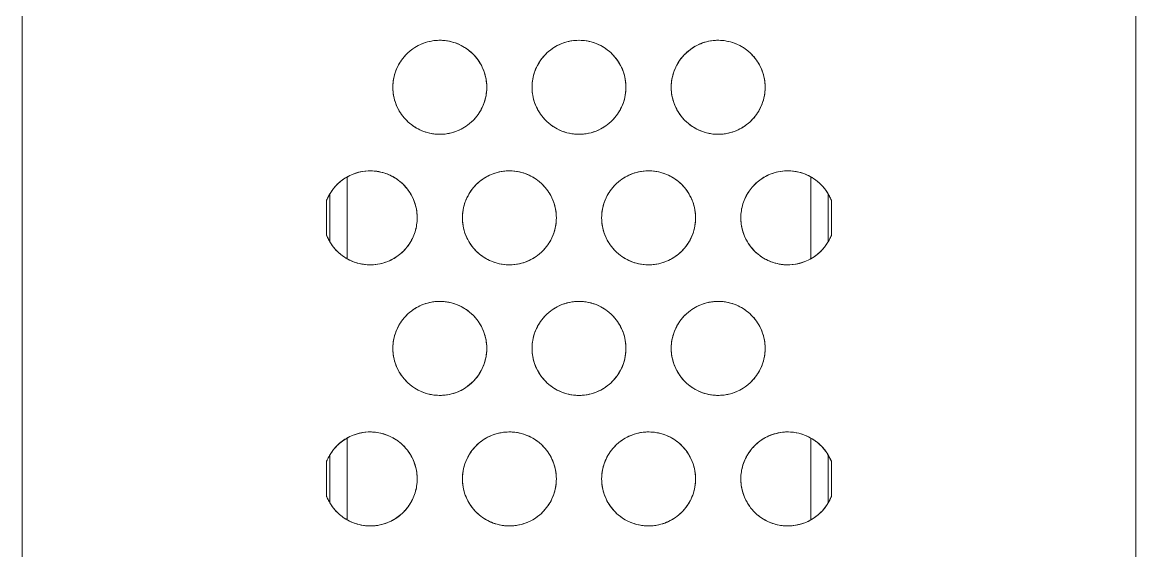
# Model space of a CAD drawing. Header units: millimetres. Extents: x -9622 to 8910, y -3000 to 10688.
# Drawn here: x 3750.49 to 3782.49, y 4642.08 to 4657.26 of the extents above; entities that cross this region are included whole.
import ezdxf

# ---------------------------------------------------------------- set-up
doc = ezdxf.new("R2010")
doc.units = ezdxf.units.MM
doc.layers.add('P-SANR-FIXT', color=6, linetype='Continuous', lineweight=9)

# ---------------------------------------------------------------- blocks, each defined once
blk = doc.blocks.new('Plumbing_Fixtures-Grohe-Allure-Rainshower_Shower_System_Wall_Mounted-12-METRIC - Allure 27 469 000-445960-D-D')
at = {"layer": 'P-SANR-FIXT'}
for p, q in [((3750.492, 4692.892), (3750.492, 4617.892)), ((3782.492, 4617.892), (3782.492, 4692.892)), ((3759.825, 4652.815), (3759.825, 4650.469)), ((3773.159, 4652.816), (3773.159, 4650.468)), ((3759.332, 4650.953), (3759.332, 4652.331)), ((3773.654, 4652.33), (3773.654, 4650.954)), ((3759.238, 4652.15), (3759.238, 4651.134)), ((3773.747, 4651.135), (3773.747, 4652.149)), ((3759.825, 4645.315), (3759.825, 4642.969)), ((3773.159, 4645.316), (3773.159, 4642.968)), ((3759.332, 4643.453), (3759.332, 4644.831)), ((3773.654, 4644.83), (3773.654, 4643.454)), ((3759.238, 4644.65), (3759.238, 4643.634)), ((3773.747, 4643.635), (3773.747, 4644.649))]:
    blk.add_line(p, q, dxfattribs=at)
for points, knots in [([(3763.842, 4655.392), (3763.841, 4655.475), (3763.826, 4655.636), (3763.766, 4655.861), (3763.662, 4656.079), (3763.524, 4656.274), (3763.353, 4656.439), (3763.158, 4656.575), (3762.943, 4656.671), (3762.697, 4656.735), (3762.423, 4656.75), (3762.139, 4656.705), (3761.864, 4656.599), (3761.622, 4656.437), (3761.419, 4656.228), (3761.208, 4655.885), (3761.145, 4655.6), (3761.142, 4655.392)], [0, 0, 0, 0, 0.055556, 0.111111, 0.166667, 0.222222, 0.277778, 0.333333, 0.388889, 0.444444, 0.513889, 0.583333, 0.652778, 0.722222, 0.791667, 0.861111, 1, 1, 1, 1]), ([(3761.142, 4655.392), (3761.143, 4655.475), (3761.159, 4655.637), (3761.219, 4655.862), (3761.322, 4656.078), (3761.458, 4656.271), (3761.625, 4656.435), (3761.816, 4656.568), (3762.027, 4656.666), (3762.269, 4656.732), (3762.542, 4656.751), (3762.828, 4656.71), (3763.108, 4656.606), (3763.354, 4656.443), (3763.563, 4656.233), (3763.776, 4655.886), (3763.84, 4655.6), (3763.842, 4655.392)], [0, 0, 0, 0, 0.055556, 0.111111, 0.166667, 0.222222, 0.277778, 0.333333, 0.388889, 0.444444, 0.513889, 0.583333, 0.652778, 0.722222, 0.791667, 0.861111, 1, 1, 1, 1]), ([(3765.142, 4655.392), (3765.143, 4655.474), (3765.158, 4655.633), (3765.217, 4655.855), (3765.318, 4656.071), (3765.453, 4656.265), (3765.621, 4656.431), (3765.813, 4656.567), (3766.028, 4656.666), (3766.275, 4656.734), (3766.553, 4656.751), (3766.842, 4656.707), (3767.122, 4656.598), (3767.366, 4656.433), (3767.571, 4656.222), (3767.778, 4655.879), (3767.84, 4655.596), (3767.842, 4655.392)], [0, 0, 0, 0, 0.055556, 0.111111, 0.166667, 0.222222, 0.277778, 0.333333, 0.388889, 0.444444, 0.513889, 0.583333, 0.652778, 0.722222, 0.791667, 0.861111, 1, 1, 1, 1]), ([(3767.842, 4655.392), (3767.841, 4655.474), (3767.827, 4655.633), (3767.768, 4655.855), (3767.666, 4656.07), (3767.532, 4656.264), (3767.364, 4656.431), (3767.171, 4656.567), (3766.956, 4656.666), (3766.709, 4656.734), (3766.432, 4656.751), (3766.142, 4656.707), (3765.862, 4656.598), (3765.618, 4656.434), (3765.414, 4656.222), (3765.206, 4655.878), (3765.144, 4655.596), (3765.142, 4655.392)], [0, 0, 0, 0, 0.055556, 0.111111, 0.166667, 0.222222, 0.277778, 0.333333, 0.388889, 0.444444, 0.513889, 0.583333, 0.652778, 0.722222, 0.791667, 0.861111, 1, 1, 1, 1]), ([(3769.142, 4655.392), (3769.143, 4655.475), (3769.158, 4655.637), (3769.219, 4655.862), (3769.324, 4656.08), (3769.462, 4656.275), (3769.633, 4656.441), (3769.828, 4656.576), (3770.043, 4656.671), (3770.289, 4656.736), (3770.562, 4656.75), (3770.846, 4656.705), (3771.12, 4656.599), (3771.362, 4656.437), (3771.565, 4656.229), (3771.776, 4655.886), (3771.839, 4655.6), (3771.842, 4655.392)], [0, 0, 0, 0, 0.055556, 0.111111, 0.166667, 0.222222, 0.277778, 0.333333, 0.388889, 0.444444, 0.513889, 0.583333, 0.652778, 0.722222, 0.791667, 0.861111, 1, 1, 1, 1]), ([(3771.842, 4655.392), (3771.841, 4655.475), (3771.826, 4655.636), (3771.766, 4655.861), (3771.663, 4656.077), (3771.527, 4656.27), (3771.36, 4656.434), (3771.169, 4656.568), (3770.957, 4656.666), (3770.715, 4656.732), (3770.442, 4656.751), (3770.155, 4656.71), (3769.875, 4656.605), (3769.629, 4656.442), (3769.421, 4656.232), (3769.208, 4655.885), (3769.144, 4655.599), (3769.142, 4655.392)], [0, 0, 0, 0, 0.055556, 0.111111, 0.166667, 0.222222, 0.277778, 0.333333, 0.388889, 0.444444, 0.513889, 0.583333, 0.652778, 0.722222, 0.791667, 0.861111, 1, 1, 1, 1]), ([(3763.842, 4655.392), (3763.841, 4655.309), (3763.826, 4655.147), (3763.765, 4654.922), (3763.661, 4654.704), (3763.523, 4654.509), (3763.352, 4654.343), (3763.157, 4654.208), (3762.941, 4654.113), (3762.696, 4654.048), (3762.422, 4654.034), (3762.138, 4654.079), (3761.864, 4654.185), (3761.623, 4654.346), (3761.42, 4654.555), (3761.208, 4654.898), (3761.145, 4655.184), (3761.142, 4655.392)], [0, 0, 0, 0, 0.055556, 0.111111, 0.166667, 0.222222, 0.277778, 0.333333, 0.388889, 0.444444, 0.513889, 0.583333, 0.652778, 0.722222, 0.791667, 0.861111, 1, 1, 1, 1]), ([(3761.142, 4655.392), (3761.143, 4655.309), (3761.159, 4655.148), (3761.218, 4654.923), (3761.322, 4654.707), (3761.458, 4654.514), (3761.625, 4654.35), (3761.816, 4654.216), (3762.027, 4654.118), (3762.27, 4654.052), (3762.543, 4654.033), (3762.829, 4654.074), (3763.109, 4654.179), (3763.356, 4654.342), (3763.564, 4654.553), (3763.776, 4654.899), (3763.84, 4655.185), (3763.842, 4655.392)], [0, 0, 0, 0, 0.055556, 0.111111, 0.166667, 0.222222, 0.277778, 0.333333, 0.388889, 0.444444, 0.513889, 0.583333, 0.652778, 0.722222, 0.791667, 0.861111, 1, 1, 1, 1]), ([(3767.842, 4655.392), (3767.841, 4655.31), (3767.827, 4655.151), (3767.768, 4654.929), (3767.666, 4654.714), (3767.532, 4654.52), (3767.364, 4654.353), (3767.171, 4654.217), (3766.956, 4654.118), (3766.709, 4654.05), (3766.432, 4654.033), (3766.142, 4654.077), (3765.862, 4654.186), (3765.618, 4654.35), (3765.414, 4654.562), (3765.206, 4654.905), (3765.144, 4655.188), (3765.142, 4655.392)], [0, 0, 0, 0, 0.055556, 0.111111, 0.166667, 0.222222, 0.277778, 0.333333, 0.388889, 0.444444, 0.513889, 0.583333, 0.652778, 0.722222, 0.791667, 0.861111, 1, 1, 1, 1]), ([(3765.142, 4655.392), (3765.143, 4655.31), (3765.158, 4655.151), (3765.217, 4654.929), (3765.318, 4654.713), (3765.453, 4654.519), (3765.621, 4654.353), (3765.813, 4654.217), (3766.028, 4654.118), (3766.275, 4654.05), (3766.553, 4654.033), (3766.842, 4654.077), (3767.122, 4654.186), (3767.366, 4654.351), (3767.571, 4654.562), (3767.778, 4654.905), (3767.84, 4655.188), (3767.842, 4655.392)], [0, 0, 0, 0, 0.055556, 0.111111, 0.166667, 0.222222, 0.277778, 0.333333, 0.388889, 0.444444, 0.513889, 0.583333, 0.652778, 0.722222, 0.791667, 0.861111, 1, 1, 1, 1]), ([(3771.842, 4655.392), (3771.841, 4655.309), (3771.825, 4655.147), (3771.766, 4654.922), (3771.662, 4654.707), (3771.527, 4654.513), (3771.36, 4654.35), (3771.168, 4654.216), (3770.958, 4654.118), (3770.716, 4654.052), (3770.443, 4654.033), (3770.157, 4654.074), (3769.877, 4654.178), (3769.63, 4654.34), (3769.422, 4654.551), (3769.209, 4654.898), (3769.144, 4655.184), (3769.142, 4655.392)], [0, 0, 0, 0, 0.055556, 0.111111, 0.166667, 0.222222, 0.277778, 0.333333, 0.388889, 0.444444, 0.513889, 0.583333, 0.652778, 0.722222, 0.791667, 0.861111, 1, 1, 1, 1]), ([(3769.142, 4655.392), (3769.143, 4655.309), (3769.158, 4655.148), (3769.219, 4654.923), (3769.323, 4654.705), (3769.46, 4654.51), (3769.631, 4654.344), (3769.826, 4654.209), (3770.041, 4654.113), (3770.287, 4654.048), (3770.561, 4654.034), (3770.846, 4654.079), (3771.121, 4654.185), (3771.362, 4654.347), (3771.566, 4654.556), (3771.776, 4654.899), (3771.839, 4655.184), (3771.842, 4655.392)], [0, 0, 0, 0, 0.055556, 0.111111, 0.166667, 0.222222, 0.277778, 0.333333, 0.388889, 0.444444, 0.513889, 0.583333, 0.652778, 0.722222, 0.791667, 0.861111, 1, 1, 1, 1]), ([(3759.825, 4652.815), (3759.764, 4652.779), (3759.65, 4652.703), (3759.517, 4652.58), (3759.414, 4652.46), (3759.333, 4652.336), (3759.271, 4652.219), (3759.232, 4652.131), (3759.244, 4652.165), (3759.297, 4652.257), (3759.332, 4652.331)], [0, 0, 0, 0, 0.125, 0.25, 0.354167, 0.458333, 0.583333, 0.6875, 0.833333, 1, 1, 1, 1]), ([(3759.332, 4652.331), (3759.402, 4652.447), (3759.564, 4652.648), (3759.989, 4652.94), (3760.532, 4653.04), (3761.016, 4652.904), (3761.299, 4652.734), (3761.484, 4652.568), (3761.638, 4652.371), (3761.794, 4652.065), (3761.841, 4651.818), (3761.842, 4651.642)], [0, 0, 0, 0, 0.111111, 0.222222, 0.444444, 0.583333, 0.652778, 0.722222, 0.791667, 0.861111, 1, 1, 1, 1]), ([(3761.842, 4651.642), (3761.841, 4651.863), (3761.762, 4652.182), (3761.518, 4652.539), (3761.261, 4652.77), (3760.934, 4652.937), (3760.426, 4653.032), (3760.049, 4652.942), (3759.825, 4652.815)], [0, 0, 0, 0, 0.222222, 0.333333, 0.444444, 0.583333, 0.722222, 1, 1, 1, 1]), ([(3765.842, 4651.642), (3765.841, 4651.724), (3765.827, 4651.883), (3765.767, 4652.107), (3765.665, 4652.322), (3765.53, 4652.517), (3765.361, 4652.683), (3765.167, 4652.82), (3764.951, 4652.918), (3764.704, 4652.985), (3764.427, 4653), (3764.14, 4652.956), (3763.861, 4652.848), (3763.618, 4652.684), (3763.415, 4652.473), (3763.207, 4652.13), (3763.145, 4651.847), (3763.142, 4651.642)], [0, 0, 0, 0, 0.055556, 0.111111, 0.166667, 0.222222, 0.277778, 0.333333, 0.388889, 0.444444, 0.513889, 0.583333, 0.652778, 0.722222, 0.791667, 0.861111, 1, 1, 1, 1]), ([(3763.142, 4651.642), (3763.143, 4651.724), (3763.158, 4651.884), (3763.217, 4652.107), (3763.319, 4652.322), (3763.454, 4652.516), (3763.621, 4652.681), (3763.813, 4652.817), (3764.026, 4652.915), (3764.272, 4652.983), (3764.548, 4653.001), (3764.837, 4652.958), (3765.117, 4652.851), (3765.363, 4652.686), (3765.569, 4652.475), (3765.777, 4652.13), (3765.84, 4651.847), (3765.842, 4651.642)], [0, 0, 0, 0, 0.055556, 0.111111, 0.166667, 0.222222, 0.277778, 0.333333, 0.388889, 0.444444, 0.513889, 0.583333, 0.652778, 0.722222, 0.791667, 0.861111, 1, 1, 1, 1]), ([(3767.142, 4651.642), (3767.143, 4651.724), (3767.158, 4651.884), (3767.217, 4652.107), (3767.32, 4652.323), (3767.455, 4652.518), (3767.624, 4652.684), (3767.818, 4652.82), (3768.034, 4652.918), (3768.281, 4652.985), (3768.558, 4653), (3768.845, 4652.956), (3769.123, 4652.848), (3769.366, 4652.684), (3769.57, 4652.473), (3769.777, 4652.13), (3769.84, 4651.847), (3769.842, 4651.642)], [0, 0, 0, 0, 0.055556, 0.111111, 0.166667, 0.222222, 0.277778, 0.333333, 0.388889, 0.444444, 0.513889, 0.583333, 0.652778, 0.722222, 0.791667, 0.861111, 1, 1, 1, 1]), ([(3769.842, 4651.642), (3769.841, 4651.724), (3769.826, 4651.883), (3769.767, 4652.106), (3769.666, 4652.322), (3769.531, 4652.515), (3769.364, 4652.681), (3769.172, 4652.817), (3768.958, 4652.915), (3768.713, 4652.983), (3768.436, 4653.001), (3768.147, 4652.958), (3767.866, 4652.851), (3767.621, 4652.686), (3767.416, 4652.475), (3767.207, 4652.13), (3767.144, 4651.847), (3767.142, 4651.642)], [0, 0, 0, 0, 0.055556, 0.111111, 0.166667, 0.222222, 0.277778, 0.333333, 0.388889, 0.444444, 0.513889, 0.583333, 0.652778, 0.722222, 0.791667, 0.861111, 1, 1, 1, 1]), ([(3771.142, 4651.642), (3771.143, 4651.783), (3771.173, 4651.982), (3771.275, 4652.235), (3771.376, 4652.411), (3771.503, 4652.567), (3771.697, 4652.748), (3772.012, 4652.929), (3772.455, 4653.019), (3772.929, 4652.949), (3773.354, 4652.718), (3773.566, 4652.474), (3773.654, 4652.33)], [0, 0, 0, 0, 0.111111, 0.166667, 0.222222, 0.277778, 0.333333, 0.444444, 0.583333, 0.722222, 0.861111, 1, 1, 1, 1]), ([(3773.159, 4652.816), (3772.979, 4652.917), (3772.686, 4653.005), (3772.277, 4652.987), (3771.954, 4652.896), (3771.636, 4652.71), (3771.362, 4652.416), (3771.183, 4652.046), (3771.143, 4651.78), (3771.142, 4651.642)], [0, 0, 0, 0, 0.222222, 0.333333, 0.444444, 0.583333, 0.722222, 0.861111, 1, 1, 1, 1]), ([(3773.654, 4652.33), (3773.679, 4652.275), (3773.723, 4652.19), (3773.754, 4652.141), (3773.738, 4652.155), (3773.693, 4652.268), (3773.623, 4652.381), (3773.533, 4652.506), (3773.395, 4652.656), (3773.26, 4652.755), (3773.159, 4652.816)], [0, 0, 0, 0, 0.125, 0.25, 0.354167, 0.458333, 0.583333, 0.6875, 0.791667, 1, 1, 1, 1]), ([(3761.842, 4651.642), (3761.841, 4651.501), (3761.811, 4651.302), (3761.71, 4651.049), (3761.608, 4650.873), (3761.482, 4650.718), (3761.287, 4650.537), (3760.973, 4650.355), (3760.53, 4650.265), (3760.057, 4650.335), (3759.631, 4650.565), (3759.42, 4650.808), (3759.332, 4650.953)], [0, 0, 0, 0, 0.111111, 0.166667, 0.222222, 0.277778, 0.333333, 0.444444, 0.583333, 0.722222, 0.861111, 1, 1, 1, 1]), ([(3759.825, 4650.469), (3760.004, 4650.367), (3760.298, 4650.279), (3760.707, 4650.297), (3761.03, 4650.387), (3761.348, 4650.573), (3761.623, 4650.868), (3761.801, 4651.237), (3761.842, 4651.504), (3761.842, 4651.642)], [0, 0, 0, 0, 0.222222, 0.333333, 0.444444, 0.583333, 0.722222, 0.861111, 1, 1, 1, 1]), ([(3765.842, 4651.642), (3765.841, 4651.56), (3765.827, 4651.4), (3765.767, 4651.177), (3765.665, 4650.961), (3765.53, 4650.767), (3765.36, 4650.6), (3765.166, 4650.464), (3764.951, 4650.366), (3764.704, 4650.299), (3764.427, 4650.284), (3764.139, 4650.328), (3763.861, 4650.436), (3763.618, 4650.6), (3763.415, 4650.81), (3763.207, 4651.154), (3763.145, 4651.437), (3763.142, 4651.642)], [0, 0, 0, 0, 0.055556, 0.111111, 0.166667, 0.222222, 0.277778, 0.333333, 0.388889, 0.444444, 0.513889, 0.583333, 0.652778, 0.722222, 0.791667, 0.861111, 1, 1, 1, 1]), ([(3763.142, 4651.642), (3763.143, 4651.56), (3763.158, 4651.401), (3763.217, 4651.178), (3763.319, 4650.962), (3763.454, 4650.768), (3763.621, 4650.603), (3763.813, 4650.467), (3764.026, 4650.369), (3764.272, 4650.301), (3764.549, 4650.283), (3764.837, 4650.326), (3765.118, 4650.433), (3765.363, 4650.598), (3765.569, 4650.809), (3765.777, 4651.154), (3765.84, 4651.437), (3765.842, 4651.642)], [0, 0, 0, 0, 0.055556, 0.111111, 0.166667, 0.222222, 0.277778, 0.333333, 0.388889, 0.444444, 0.513889, 0.583333, 0.652778, 0.722222, 0.791667, 0.861111, 1, 1, 1, 1]), ([(3769.842, 4651.642), (3769.841, 4651.56), (3769.826, 4651.4), (3769.767, 4651.177), (3769.666, 4650.962), (3769.531, 4650.769), (3769.364, 4650.603), (3769.172, 4650.467), (3768.958, 4650.369), (3768.713, 4650.301), (3768.437, 4650.283), (3768.148, 4650.326), (3767.867, 4650.433), (3767.622, 4650.597), (3767.416, 4650.809), (3767.207, 4651.154), (3767.144, 4651.437), (3767.142, 4651.642)], [0, 0, 0, 0, 0.055556, 0.111111, 0.166667, 0.222222, 0.277778, 0.333333, 0.388889, 0.444444, 0.513889, 0.583333, 0.652778, 0.722222, 0.791667, 0.861111, 1, 1, 1, 1]), ([(3767.142, 4651.642), (3767.143, 4651.56), (3767.158, 4651.401), (3767.217, 4651.177), (3767.319, 4650.961), (3767.455, 4650.767), (3767.624, 4650.6), (3767.818, 4650.464), (3768.033, 4650.366), (3768.28, 4650.299), (3768.557, 4650.284), (3768.845, 4650.328), (3769.123, 4650.436), (3769.366, 4650.6), (3769.57, 4650.811), (3769.778, 4651.154), (3769.84, 4651.437), (3769.842, 4651.642)], [0, 0, 0, 0, 0.055556, 0.111111, 0.166667, 0.222222, 0.277778, 0.333333, 0.388889, 0.444444, 0.513889, 0.583333, 0.652778, 0.722222, 0.791667, 0.861111, 1, 1, 1, 1]), ([(3773.654, 4650.954), (3773.583, 4650.838), (3773.421, 4650.637), (3772.996, 4650.345), (3772.453, 4650.244), (3771.969, 4650.379), (3771.686, 4650.55), (3771.501, 4650.715), (3771.347, 4650.913), (3771.191, 4651.219), (3771.144, 4651.466), (3771.142, 4651.642)], [0, 0, 0, 0, 0.111111, 0.222222, 0.444444, 0.583333, 0.652778, 0.722222, 0.791667, 0.861111, 1, 1, 1, 1]), ([(3771.142, 4651.642), (3771.143, 4651.421), (3771.222, 4651.102), (3771.466, 4650.745), (3771.723, 4650.514), (3772.049, 4650.347), (3772.558, 4650.252), (3772.934, 4650.342), (3773.159, 4650.468)], [0, 0, 0, 0, 0.222222, 0.333333, 0.444444, 0.583333, 0.722222, 1, 1, 1, 1]), ([(3759.332, 4650.953), (3759.306, 4651.008), (3759.262, 4651.093), (3759.231, 4651.143), (3759.246, 4651.129), (3759.291, 4651.016), (3759.361, 4650.903), (3759.451, 4650.779), (3759.588, 4650.628), (3759.723, 4650.529), (3759.825, 4650.469)], [0, 0, 0, 0, 0.125, 0.25, 0.354167, 0.458333, 0.583333, 0.6875, 0.791667, 1, 1, 1, 1]), ([(3773.159, 4650.468), (3773.22, 4650.504), (3773.334, 4650.581), (3773.467, 4650.703), (3773.57, 4650.823), (3773.651, 4650.947), (3773.713, 4651.065), (3773.753, 4651.153), (3773.741, 4651.12), (3773.688, 4651.028), (3773.654, 4650.954)], [0, 0, 0, 0, 0.125, 0.25, 0.354167, 0.458333, 0.583333, 0.6875, 0.833333, 1, 1, 1, 1]), ([(3763.842, 4647.892), (3763.841, 4647.975), (3763.826, 4648.136), (3763.766, 4648.361), (3763.662, 4648.579), (3763.524, 4648.774), (3763.353, 4648.939), (3763.158, 4649.075), (3762.943, 4649.171), (3762.697, 4649.235), (3762.423, 4649.25), (3762.139, 4649.205), (3761.864, 4649.099), (3761.622, 4648.937), (3761.419, 4648.728), (3761.208, 4648.385), (3761.145, 4648.1), (3761.142, 4647.892)], [0, 0, 0, 0, 0.055556, 0.111111, 0.166667, 0.222222, 0.277778, 0.333333, 0.388889, 0.444444, 0.513889, 0.583333, 0.652778, 0.722222, 0.791667, 0.861111, 1, 1, 1, 1]), ([(3761.142, 4647.892), (3761.143, 4647.975), (3761.159, 4648.137), (3761.219, 4648.362), (3761.322, 4648.578), (3761.458, 4648.771), (3761.625, 4648.935), (3761.816, 4649.068), (3762.027, 4649.166), (3762.269, 4649.232), (3762.542, 4649.251), (3762.828, 4649.21), (3763.108, 4649.106), (3763.354, 4648.943), (3763.563, 4648.733), (3763.776, 4648.386), (3763.84, 4648.1), (3763.842, 4647.892)], [0, 0, 0, 0, 0.055556, 0.111111, 0.166667, 0.222222, 0.277778, 0.333333, 0.388889, 0.444444, 0.513889, 0.583333, 0.652778, 0.722222, 0.791667, 0.861111, 1, 1, 1, 1]), ([(3765.142, 4647.892), (3765.143, 4647.974), (3765.158, 4648.133), (3765.217, 4648.355), (3765.318, 4648.571), (3765.453, 4648.765), (3765.621, 4648.931), (3765.813, 4649.067), (3766.028, 4649.166), (3766.275, 4649.234), (3766.553, 4649.251), (3766.842, 4649.207), (3767.122, 4649.098), (3767.366, 4648.933), (3767.571, 4648.722), (3767.778, 4648.379), (3767.84, 4648.096), (3767.842, 4647.892)], [0, 0, 0, 0, 0.055556, 0.111111, 0.166667, 0.222222, 0.277778, 0.333333, 0.388889, 0.444444, 0.513889, 0.583333, 0.652778, 0.722222, 0.791667, 0.861111, 1, 1, 1, 1]), ([(3767.842, 4647.892), (3767.841, 4647.974), (3767.827, 4648.133), (3767.768, 4648.355), (3767.666, 4648.57), (3767.532, 4648.764), (3767.364, 4648.931), (3767.171, 4649.067), (3766.956, 4649.166), (3766.709, 4649.234), (3766.432, 4649.251), (3766.142, 4649.207), (3765.862, 4649.098), (3765.618, 4648.934), (3765.414, 4648.722), (3765.206, 4648.378), (3765.144, 4648.096), (3765.142, 4647.892)], [0, 0, 0, 0, 0.055556, 0.111111, 0.166667, 0.222222, 0.277778, 0.333333, 0.388889, 0.444444, 0.513889, 0.583333, 0.652778, 0.722222, 0.791667, 0.861111, 1, 1, 1, 1]), ([(3769.142, 4647.892), (3769.143, 4647.975), (3769.158, 4648.137), (3769.219, 4648.362), (3769.324, 4648.58), (3769.462, 4648.775), (3769.633, 4648.941), (3769.828, 4649.076), (3770.043, 4649.171), (3770.289, 4649.236), (3770.562, 4649.25), (3770.846, 4649.205), (3771.12, 4649.099), (3771.362, 4648.937), (3771.565, 4648.729), (3771.776, 4648.386), (3771.839, 4648.1), (3771.842, 4647.892)], [0, 0, 0, 0, 0.055556, 0.111111, 0.166667, 0.222222, 0.277778, 0.333333, 0.388889, 0.444444, 0.513889, 0.583333, 0.652778, 0.722222, 0.791667, 0.861111, 1, 1, 1, 1]), ([(3771.842, 4647.892), (3771.841, 4647.975), (3771.826, 4648.136), (3771.766, 4648.361), (3771.663, 4648.577), (3771.527, 4648.77), (3771.36, 4648.934), (3771.169, 4649.068), (3770.957, 4649.166), (3770.715, 4649.232), (3770.442, 4649.251), (3770.155, 4649.21), (3769.875, 4649.105), (3769.629, 4648.942), (3769.421, 4648.732), (3769.208, 4648.385), (3769.144, 4648.099), (3769.142, 4647.892)], [0, 0, 0, 0, 0.055556, 0.111111, 0.166667, 0.222222, 0.277778, 0.333333, 0.388889, 0.444444, 0.513889, 0.583333, 0.652778, 0.722222, 0.791667, 0.861111, 1, 1, 1, 1]), ([(3763.842, 4647.892), (3763.841, 4647.809), (3763.826, 4647.647), (3763.765, 4647.422), (3763.661, 4647.204), (3763.523, 4647.009), (3763.352, 4646.843), (3763.157, 4646.708), (3762.941, 4646.613), (3762.696, 4646.548), (3762.422, 4646.534), (3762.138, 4646.579), (3761.864, 4646.685), (3761.623, 4646.846), (3761.42, 4647.055), (3761.208, 4647.398), (3761.145, 4647.684), (3761.142, 4647.892)], [0, 0, 0, 0, 0.055556, 0.111111, 0.166667, 0.222222, 0.277778, 0.333333, 0.388889, 0.444444, 0.513889, 0.583333, 0.652778, 0.722222, 0.791667, 0.861111, 1, 1, 1, 1]), ([(3761.142, 4647.892), (3761.143, 4647.809), (3761.159, 4647.648), (3761.218, 4647.423), (3761.322, 4647.207), (3761.458, 4647.014), (3761.625, 4646.85), (3761.816, 4646.716), (3762.027, 4646.618), (3762.27, 4646.552), (3762.543, 4646.533), (3762.829, 4646.574), (3763.109, 4646.679), (3763.356, 4646.842), (3763.564, 4647.053), (3763.776, 4647.399), (3763.84, 4647.685), (3763.842, 4647.892)], [0, 0, 0, 0, 0.055556, 0.111111, 0.166667, 0.222222, 0.277778, 0.333333, 0.388889, 0.444444, 0.513889, 0.583333, 0.652778, 0.722222, 0.791667, 0.861111, 1, 1, 1, 1]), ([(3767.842, 4647.892), (3767.841, 4647.81), (3767.827, 4647.651), (3767.768, 4647.429), (3767.666, 4647.214), (3767.532, 4647.02), (3767.364, 4646.853), (3767.171, 4646.717), (3766.956, 4646.618), (3766.709, 4646.55), (3766.432, 4646.533), (3766.142, 4646.577), (3765.862, 4646.686), (3765.618, 4646.85), (3765.414, 4647.062), (3765.206, 4647.405), (3765.144, 4647.688), (3765.142, 4647.892)], [0, 0, 0, 0, 0.055556, 0.111111, 0.166667, 0.222222, 0.277778, 0.333333, 0.388889, 0.444444, 0.513889, 0.583333, 0.652778, 0.722222, 0.791667, 0.861111, 1, 1, 1, 1]), ([(3765.142, 4647.892), (3765.143, 4647.81), (3765.158, 4647.651), (3765.217, 4647.429), (3765.318, 4647.213), (3765.453, 4647.019), (3765.621, 4646.853), (3765.813, 4646.717), (3766.028, 4646.618), (3766.275, 4646.55), (3766.553, 4646.533), (3766.842, 4646.577), (3767.122, 4646.686), (3767.366, 4646.851), (3767.571, 4647.062), (3767.778, 4647.405), (3767.84, 4647.688), (3767.842, 4647.892)], [0, 0, 0, 0, 0.055556, 0.111111, 0.166667, 0.222222, 0.277778, 0.333333, 0.388889, 0.444444, 0.513889, 0.583333, 0.652778, 0.722222, 0.791667, 0.861111, 1, 1, 1, 1]), ([(3771.842, 4647.892), (3771.841, 4647.809), (3771.825, 4647.647), (3771.766, 4647.422), (3771.662, 4647.207), (3771.527, 4647.013), (3771.36, 4646.85), (3771.168, 4646.716), (3770.958, 4646.618), (3770.716, 4646.552), (3770.443, 4646.533), (3770.157, 4646.574), (3769.877, 4646.678), (3769.63, 4646.84), (3769.422, 4647.051), (3769.209, 4647.398), (3769.144, 4647.684), (3769.142, 4647.892)], [0, 0, 0, 0, 0.055556, 0.111111, 0.166667, 0.222222, 0.277778, 0.333333, 0.388889, 0.444444, 0.513889, 0.583333, 0.652778, 0.722222, 0.791667, 0.861111, 1, 1, 1, 1]), ([(3769.142, 4647.892), (3769.143, 4647.809), (3769.158, 4647.648), (3769.219, 4647.423), (3769.323, 4647.205), (3769.46, 4647.01), (3769.631, 4646.844), (3769.826, 4646.709), (3770.041, 4646.613), (3770.287, 4646.548), (3770.561, 4646.534), (3770.846, 4646.579), (3771.121, 4646.685), (3771.362, 4646.847), (3771.566, 4647.056), (3771.776, 4647.399), (3771.839, 4647.684), (3771.842, 4647.892)], [0, 0, 0, 0, 0.055556, 0.111111, 0.166667, 0.222222, 0.277778, 0.333333, 0.388889, 0.444444, 0.513889, 0.583333, 0.652778, 0.722222, 0.791667, 0.861111, 1, 1, 1, 1]), ([(3759.332, 4644.831), (3759.402, 4644.947), (3759.564, 4645.148), (3759.989, 4645.44), (3760.532, 4645.54), (3761.016, 4645.404), (3761.299, 4645.234), (3761.484, 4645.068), (3761.638, 4644.871), (3761.794, 4644.565), (3761.841, 4644.318), (3761.842, 4644.142)], [0, 0, 0, 0, 0.111111, 0.222222, 0.444444, 0.583333, 0.652778, 0.722222, 0.791667, 0.861111, 1, 1, 1, 1]), ([(3761.842, 4644.142), (3761.841, 4644.363), (3761.762, 4644.682), (3761.518, 4645.039), (3761.261, 4645.27), (3760.934, 4645.437), (3760.426, 4645.532), (3760.049, 4645.442), (3759.825, 4645.315)], [0, 0, 0, 0, 0.222222, 0.333333, 0.444444, 0.583333, 0.722222, 1, 1, 1, 1]), ([(3765.842, 4644.142), (3765.841, 4644.224), (3765.827, 4644.383), (3765.767, 4644.607), (3765.665, 4644.822), (3765.53, 4645.017), (3765.361, 4645.183), (3765.167, 4645.32), (3764.951, 4645.418), (3764.704, 4645.485), (3764.427, 4645.5), (3764.14, 4645.456), (3763.861, 4645.348), (3763.618, 4645.184), (3763.415, 4644.973), (3763.207, 4644.63), (3763.145, 4644.347), (3763.142, 4644.142)], [0, 0, 0, 0, 0.055556, 0.111111, 0.166667, 0.222222, 0.277778, 0.333333, 0.388889, 0.444444, 0.513889, 0.583333, 0.652778, 0.722222, 0.791667, 0.861111, 1, 1, 1, 1]), ([(3763.142, 4644.142), (3763.143, 4644.224), (3763.158, 4644.384), (3763.217, 4644.607), (3763.319, 4644.822), (3763.454, 4645.016), (3763.621, 4645.181), (3763.813, 4645.317), (3764.026, 4645.415), (3764.272, 4645.483), (3764.548, 4645.501), (3764.837, 4645.458), (3765.117, 4645.351), (3765.363, 4645.186), (3765.569, 4644.975), (3765.777, 4644.63), (3765.84, 4644.347), (3765.842, 4644.142)], [0, 0, 0, 0, 0.055556, 0.111111, 0.166667, 0.222222, 0.277778, 0.333333, 0.388889, 0.444444, 0.513889, 0.583333, 0.652778, 0.722222, 0.791667, 0.861111, 1, 1, 1, 1]), ([(3767.142, 4644.142), (3767.143, 4644.224), (3767.158, 4644.384), (3767.217, 4644.607), (3767.32, 4644.823), (3767.455, 4645.018), (3767.624, 4645.184), (3767.818, 4645.32), (3768.034, 4645.418), (3768.281, 4645.485), (3768.558, 4645.5), (3768.845, 4645.456), (3769.123, 4645.348), (3769.366, 4645.184), (3769.57, 4644.973), (3769.777, 4644.63), (3769.84, 4644.347), (3769.842, 4644.142)], [0, 0, 0, 0, 0.055556, 0.111111, 0.166667, 0.222222, 0.277778, 0.333333, 0.388889, 0.444444, 0.513889, 0.583333, 0.652778, 0.722222, 0.791667, 0.861111, 1, 1, 1, 1]), ([(3769.842, 4644.142), (3769.841, 4644.224), (3769.826, 4644.383), (3769.767, 4644.606), (3769.666, 4644.822), (3769.531, 4645.015), (3769.364, 4645.181), (3769.172, 4645.317), (3768.958, 4645.415), (3768.713, 4645.483), (3768.436, 4645.501), (3768.147, 4645.458), (3767.866, 4645.351), (3767.621, 4645.186), (3767.416, 4644.975), (3767.207, 4644.63), (3767.144, 4644.347), (3767.142, 4644.142)], [0, 0, 0, 0, 0.055556, 0.111111, 0.166667, 0.222222, 0.277778, 0.333333, 0.388889, 0.444444, 0.513889, 0.583333, 0.652778, 0.722222, 0.791667, 0.861111, 1, 1, 1, 1]), ([(3771.142, 4644.142), (3771.143, 4644.283), (3771.173, 4644.482), (3771.275, 4644.735), (3771.376, 4644.911), (3771.503, 4645.067), (3771.697, 4645.248), (3772.012, 4645.429), (3772.455, 4645.519), (3772.929, 4645.449), (3773.354, 4645.218), (3773.566, 4644.974), (3773.654, 4644.83)], [0, 0, 0, 0, 0.111111, 0.166667, 0.222222, 0.277778, 0.333333, 0.444444, 0.583333, 0.722222, 0.861111, 1, 1, 1, 1]), ([(3773.159, 4645.316), (3772.979, 4645.417), (3772.686, 4645.505), (3772.277, 4645.487), (3771.954, 4645.396), (3771.636, 4645.21), (3771.362, 4644.916), (3771.183, 4644.546), (3771.143, 4644.28), (3771.142, 4644.142)], [0, 0, 0, 0, 0.222222, 0.333333, 0.444444, 0.583333, 0.722222, 0.861111, 1, 1, 1, 1]), ([(3759.825, 4645.315), (3759.764, 4645.279), (3759.65, 4645.203), (3759.517, 4645.08), (3759.414, 4644.96), (3759.333, 4644.836), (3759.271, 4644.719), (3759.232, 4644.631), (3759.244, 4644.665), (3759.297, 4644.757), (3759.332, 4644.831)], [0, 0, 0, 0, 0.125, 0.25, 0.354167, 0.458333, 0.583333, 0.6875, 0.833333, 1, 1, 1, 1]), ([(3773.654, 4644.83), (3773.679, 4644.775), (3773.723, 4644.69), (3773.754, 4644.641), (3773.738, 4644.655), (3773.693, 4644.768), (3773.623, 4644.881), (3773.533, 4645.006), (3773.395, 4645.156), (3773.26, 4645.255), (3773.159, 4645.316)], [0, 0, 0, 0, 0.125, 0.25, 0.354167, 0.458333, 0.583333, 0.6875, 0.791667, 1, 1, 1, 1]), ([(3761.842, 4644.142), (3761.841, 4644.001), (3761.811, 4643.802), (3761.71, 4643.549), (3761.608, 4643.373), (3761.482, 4643.218), (3761.287, 4643.037), (3760.973, 4642.855), (3760.53, 4642.765), (3760.057, 4642.835), (3759.631, 4643.065), (3759.42, 4643.308), (3759.332, 4643.453)], [0, 0, 0, 0, 0.111111, 0.166667, 0.222222, 0.277778, 0.333333, 0.444444, 0.583333, 0.722222, 0.861111, 1, 1, 1, 1]), ([(3759.825, 4642.969), (3760.004, 4642.867), (3760.298, 4642.779), (3760.707, 4642.797), (3761.03, 4642.887), (3761.348, 4643.073), (3761.623, 4643.368), (3761.801, 4643.737), (3761.842, 4644.004), (3761.842, 4644.142)], [0, 0, 0, 0, 0.222222, 0.333333, 0.444444, 0.583333, 0.722222, 0.861111, 1, 1, 1, 1]), ([(3765.842, 4644.142), (3765.841, 4644.06), (3765.827, 4643.9), (3765.767, 4643.677), (3765.665, 4643.461), (3765.53, 4643.267), (3765.36, 4643.1), (3765.166, 4642.964), (3764.951, 4642.866), (3764.704, 4642.799), (3764.427, 4642.784), (3764.139, 4642.828), (3763.861, 4642.936), (3763.618, 4643.1), (3763.415, 4643.31), (3763.207, 4643.654), (3763.145, 4643.937), (3763.142, 4644.142)], [0, 0, 0, 0, 0.055556, 0.111111, 0.166667, 0.222222, 0.277778, 0.333333, 0.388889, 0.444444, 0.513889, 0.583333, 0.652778, 0.722222, 0.791667, 0.861111, 1, 1, 1, 1]), ([(3763.142, 4644.142), (3763.143, 4644.06), (3763.158, 4643.901), (3763.217, 4643.678), (3763.319, 4643.462), (3763.454, 4643.268), (3763.621, 4643.103), (3763.813, 4642.967), (3764.026, 4642.869), (3764.272, 4642.801), (3764.549, 4642.783), (3764.837, 4642.826), (3765.118, 4642.933), (3765.363, 4643.098), (3765.569, 4643.309), (3765.777, 4643.654), (3765.84, 4643.937), (3765.842, 4644.142)], [0, 0, 0, 0, 0.055556, 0.111111, 0.166667, 0.222222, 0.277778, 0.333333, 0.388889, 0.444444, 0.513889, 0.583333, 0.652778, 0.722222, 0.791667, 0.861111, 1, 1, 1, 1]), ([(3769.842, 4644.142), (3769.841, 4644.06), (3769.826, 4643.9), (3769.767, 4643.677), (3769.666, 4643.462), (3769.531, 4643.269), (3769.364, 4643.103), (3769.172, 4642.967), (3768.958, 4642.869), (3768.713, 4642.801), (3768.437, 4642.783), (3768.148, 4642.826), (3767.867, 4642.933), (3767.622, 4643.097), (3767.416, 4643.309), (3767.207, 4643.654), (3767.144, 4643.937), (3767.142, 4644.142)], [0, 0, 0, 0, 0.055556, 0.111111, 0.166667, 0.222222, 0.277778, 0.333333, 0.388889, 0.444444, 0.513889, 0.583333, 0.652778, 0.722222, 0.791667, 0.861111, 1, 1, 1, 1]), ([(3767.142, 4644.142), (3767.143, 4644.06), (3767.158, 4643.901), (3767.217, 4643.677), (3767.319, 4643.461), (3767.455, 4643.267), (3767.624, 4643.1), (3767.818, 4642.964), (3768.033, 4642.866), (3768.28, 4642.799), (3768.557, 4642.784), (3768.845, 4642.828), (3769.123, 4642.936), (3769.366, 4643.1), (3769.57, 4643.311), (3769.778, 4643.654), (3769.84, 4643.937), (3769.842, 4644.142)], [0, 0, 0, 0, 0.055556, 0.111111, 0.166667, 0.222222, 0.277778, 0.333333, 0.388889, 0.444444, 0.513889, 0.583333, 0.652778, 0.722222, 0.791667, 0.861111, 1, 1, 1, 1]), ([(3773.654, 4643.454), (3773.583, 4643.338), (3773.421, 4643.137), (3772.996, 4642.845), (3772.453, 4642.744), (3771.969, 4642.879), (3771.686, 4643.05), (3771.501, 4643.215), (3771.347, 4643.413), (3771.191, 4643.719), (3771.144, 4643.966), (3771.142, 4644.142)], [0, 0, 0, 0, 0.111111, 0.222222, 0.444444, 0.583333, 0.652778, 0.722222, 0.791667, 0.861111, 1, 1, 1, 1]), ([(3771.142, 4644.142), (3771.143, 4643.921), (3771.222, 4643.602), (3771.466, 4643.245), (3771.723, 4643.014), (3772.049, 4642.847), (3772.558, 4642.752), (3772.934, 4642.842), (3773.159, 4642.968)], [0, 0, 0, 0, 0.222222, 0.333333, 0.444444, 0.583333, 0.722222, 1, 1, 1, 1]), ([(3759.332, 4643.453), (3759.306, 4643.508), (3759.262, 4643.593), (3759.231, 4643.643), (3759.246, 4643.629), (3759.291, 4643.516), (3759.361, 4643.403), (3759.451, 4643.279), (3759.588, 4643.128), (3759.723, 4643.029), (3759.825, 4642.969)], [0, 0, 0, 0, 0.125, 0.25, 0.354167, 0.458333, 0.583333, 0.6875, 0.791667, 1, 1, 1, 1]), ([(3773.159, 4642.968), (3773.22, 4643.004), (3773.334, 4643.081), (3773.467, 4643.203), (3773.57, 4643.323), (3773.651, 4643.447), (3773.713, 4643.565), (3773.753, 4643.653), (3773.741, 4643.62), (3773.688, 4643.528), (3773.654, 4643.454)], [0, 0, 0, 0, 0.125, 0.25, 0.354167, 0.458333, 0.583333, 0.6875, 0.833333, 1, 1, 1, 1])]:
    blk.add_open_spline(points, degree=3, knots=knots, dxfattribs=at)

msp = doc.modelspace()

# ---------------------------------------------------------------- block references
at = {"layer": 'P-SANR-FIXT'}
msp.add_blockref('Plumbing_Fixtures-Grohe-Allure-Rainshower_Shower_System_Wall_Mounted-12-METRIC - Allure 27 469 000-445960-D-D', (0, 0), dxfattribs=at)

doc.saveas('drawing.dxf')
